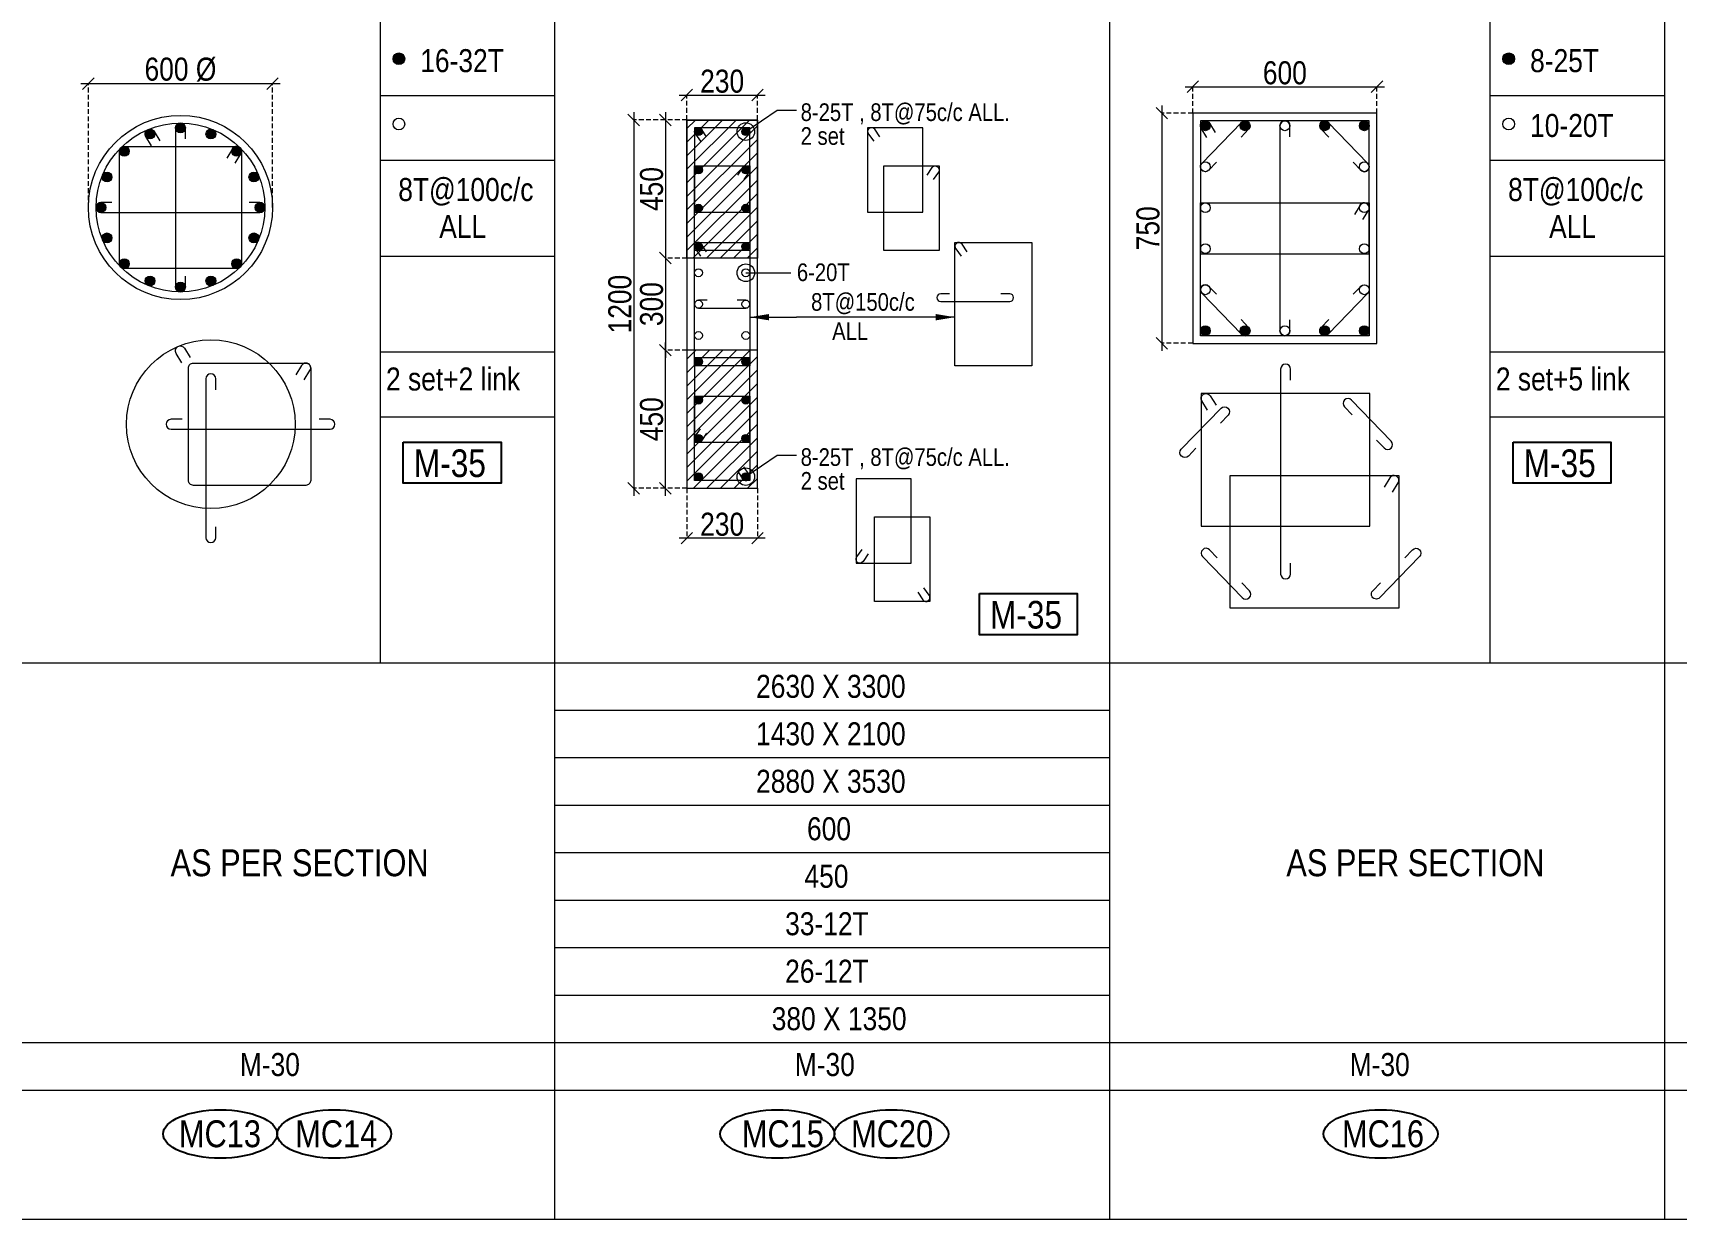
# Model space of a CAD drawing. Header units: millimetres. Extents: x 1112055 to 3390982, y -148532 to 766891.
# Drawn here: x 2165349 to 2186769, y 139386 to 154847 of the extents above; entities that cross this region are included whole.
import ezdxf
from ezdxf.enums import TextEntityAlignment as Align

# ---------------------------------------------------------------- set-up
doc = ezdxf.new("R2010")
doc.units = ezdxf.units.MM
doc.header["$PDMODE"] = 35
doc.header["$PDSIZE"] = -25
doc.linetypes.add('DASHED2', pattern=[0.375, 0.25, -0.125])
doc.linetypes.add('Hidden', pattern=[9.525, 6.35, -3.175])
for name, color, linetype, lineweight in [('B COL', 1, 'Continuous', 30), ('B COL. SIZE DIM', 220, 'Continuous', 25), ('B COLSCH', 204, 'Continuous', 20), ('B COLUMN', 1, 'Hidden', 9), ('B STEEL', 34, 'Continuous', 15), ('B TITLE BLOCK', 250, 'Continuous', 0), ('B-ST TEXT', 7, 'Continuous', 9), ('F HATCH', 251, 'Continuous', 18)]:
    doc.layers.add(name, color=color, linetype=linetype, lineweight=lineweight)
doc.layers.add('B TEXT', color=7, linetype='Continuous')
doc.styles.add('dim inside', font='romans.shx', dxfattribs={"width": 0.8, "height": 125})
doc.styles.add('SWINC', font='swissc.ttf')
doc.styles.add('TAHOMA', font='tahoma.ttf')
doc.dimstyles.new('dim inside', dxfattribs={"dimtxt": 125, "dimasz": 100, "dimexe": 0, "dimexo": 0, "dimgap": 10, "dimtad": 0, "dimdec": 0, "dimzin": 0, "dimdsep": 46, "dimtxsty": 'dim inside', "dimblk": 'SMALL', "dimcen": 0.09, "dimadec": 0, "dimazin": 0, "dimtfac": 1, "dimtdec": 0, "dimtofl": 0, "dimtmove": 0, "dimatfit": 3, "dimfxl": 1, "dimtolj": 1, "dimtzin": 0, "dimarcsym": 2})
doc.dimstyles.new('PARESH', dxfattribs={"dimscale": 0, "dimtxt": 300, "dimasz": 150, "dimexe": 150, "dimexo": 150, "dimgap": 25, "dimtad": 1, "dimdec": 0, "dimzin": 0, "dimdsep": 46, "dimtxsty": 'TAHOMA', "dimblk": 'ARCHTICK', "dimcen": 100, "dimdle": 150, "dimclrd": 251, "dimclre": 251, "dimclrt": 6, "dimadec": 0, "dimazin": 0, "dimtfac": 1, "dimtdec": 0, "dimtix": 1, "dimtofl": 0, "dimtmove": 0, "dimatfit": 2, "dimfxl": 0.18, "dimtolj": 1, "dimtzin": 0, "dimlwd": 9, "dimlwe": 9, "dimarcsym": 0})
pattern_1 = [(45, (1272961.83, 80710.2), (-88.388348, 88.388348), [])]

# ---------------------------------------------------------------- blocks, each defined once
blk = doc.blocks.new('_Oblique')
at = {"color": 0, "linetype": 'ByBlock', "lineweight": -2}
blk.add_line((-0.5, -0.5), (0.5, 0.5), dxfattribs=at)
blk = doc.blocks.new('*D166')
at = {"layer": 'B COL. SIZE DIM', "color": 250, "lineweight": 9, "ltscale": 250, "transparency": 16777216}
blk.add_line((2180369, 154146), (2182969, 154146), dxfattribs=at)
at = {"layer": 'B COL. SIZE DIM', "color": 250, "linetype": 'DASHED2', "lineweight": 9, "ltscale": 250, "transparency": 16777216}
for p, q in [((2180469, 153801), (2180469, 154146)), ((2182869, 153801), (2182869, 154146))]:
    blk.add_line(p, q, dxfattribs=at)
at = {"layer": 'Defpoints', "color": 0, "ltscale": 250, "transparency": 16777216}
for p in [(2182869, 154146), (2180469, 153801), (2182869, 153801)]:
    blk.add_point(p, dxfattribs=at)
at = {"layer": 'B COL. SIZE DIM', "color": 250, "lineweight": 9, "ltscale": 250, "transparency": 16777216, "xscale": 150, "yscale": 150, "zscale": 150, "rotation": 180}
blk.add_blockref('_Oblique', (2180469, 154146), dxfattribs=at)
at = {"layer": 'B COL. SIZE DIM', "color": 250, "lineweight": 9, "ltscale": 250, "transparency": 16777216, "xscale": 150, "yscale": 150, "zscale": 150}
blk.add_blockref('_Oblique', (2182869, 154146), dxfattribs=at)
at = {"layer": 'B COL. SIZE DIM', "color": 6, "ltscale": 250, "transparency": 16777216, "insert": (2181669, 154325), "char_height": 300, "attachment_point": 5, "style": 'SWINC'}
blk.add_mtext('\\A1;600', dxfattribs=at)
blk = doc.blocks.new('*D167')
at = {"layer": 'B COL. SIZE DIM', "color": 250, "lineweight": 9, "ltscale": 250, "transparency": 16777216}
blk.add_line((2180065, 153901), (2180065, 150701), dxfattribs=at)
at = {"layer": 'B COL. SIZE DIM', "color": 250, "linetype": 'DASHED2', "lineweight": 9, "ltscale": 250, "transparency": 16777216}
for p, q in [((2180469, 153801), (2180065, 153801)), ((2180469, 150801), (2180065, 150801))]:
    blk.add_line(p, q, dxfattribs=at)
at = {"layer": 'Defpoints', "color": 0, "ltscale": 250, "transparency": 16777216}
for p in [(2180469, 153801), (2180065, 150801), (2180469, 150801)]:
    blk.add_point(p, dxfattribs=at)
at = {"layer": 'B COL. SIZE DIM', "color": 250, "lineweight": 9, "ltscale": 250, "transparency": 16777216, "xscale": 150, "yscale": 150, "zscale": 150}
for p, rotation in [((2180065, 153801), 90), ((2180065, 150801), 270)]:
    blk.add_blockref('_Oblique', p, dxfattribs=dict(at, rotation=rotation))
at = {"layer": 'B COL. SIZE DIM', "color": 6, "ltscale": 250, "transparency": 16777216, "insert": (2179886, 152301), "char_height": 300, "attachment_point": 5, "rotation": 90, "style": 'SWINC'}
blk.add_mtext('\\A1;750', dxfattribs=at)
blk = doc.blocks.new('*D438')
at = {"layer": 'B COL. SIZE DIM', "color": 250, "lineweight": 9, "ltscale": 250, "transparency": 16777216}
blk.add_line((2165973, 154186), (2168573, 154186), dxfattribs=at)
at = {"layer": 'B COL. SIZE DIM', "color": 250, "linetype": 'DASHED2', "lineweight": 9, "ltscale": 250, "transparency": 16777216}
for p, q in [((2166073, 152572), (2166073, 154186)), ((2168473, 152572), (2168473, 154186))]:
    blk.add_line(p, q, dxfattribs=at)
at = {"layer": 'Defpoints', "color": 0, "ltscale": 250, "transparency": 16777216}
for p in [(2168473, 154186), (2166073, 152572), (2168473, 152572)]:
    blk.add_point(p, dxfattribs=at)
at = {"layer": 'B COL. SIZE DIM', "color": 250, "lineweight": 9, "ltscale": 250, "transparency": 16777216, "xscale": 150, "yscale": 150, "zscale": 150, "rotation": 180}
blk.add_blockref('_Oblique', (2166073, 154186), dxfattribs=at)
at = {"layer": 'B COL. SIZE DIM', "color": 250, "lineweight": 9, "ltscale": 250, "transparency": 16777216, "xscale": 150, "yscale": 150, "zscale": 150}
blk.add_blockref('_Oblique', (2168473, 154186), dxfattribs=at)
at = {"layer": 'B COL. SIZE DIM', "color": 6, "ltscale": 250, "transparency": 16777216, "insert": (2167273, 154369), "char_height": 300, "attachment_point": 5, "style": 'SWINC'}
blk.add_mtext('\\A1;600 %%C', dxfattribs=at)
blk = doc.blocks.new('*D377')
at = {"layer": 'B COL. SIZE DIM', "color": 250, "lineweight": 9, "ltscale": 250, "transparency": 16777216}
blk.add_line((2173774, 154037), (2174894, 154037), dxfattribs=at)
at = {"layer": 'B COL. SIZE DIM', "color": 250, "linetype": 'DASHED2', "lineweight": 9, "ltscale": 250, "transparency": 16777216}
for p, q in [((2173874, 153712), (2173874, 154037)), ((2174794, 153712), (2174794, 154037))]:
    blk.add_line(p, q, dxfattribs=at)
at = {"layer": 'Defpoints', "color": 0, "ltscale": 250, "transparency": 16777216}
for p in [(2174794, 154037), (2173874, 153712), (2174794, 153712)]:
    blk.add_point(p, dxfattribs=at)
at = {"layer": 'B COL. SIZE DIM', "color": 250, "lineweight": 9, "ltscale": 250, "transparency": 16777216, "xscale": 150, "yscale": 150, "zscale": 150, "rotation": 180}
blk.add_blockref('_Oblique', (2173874, 154037), dxfattribs=at)
at = {"layer": 'B COL. SIZE DIM', "color": 250, "lineweight": 9, "ltscale": 250, "transparency": 16777216, "xscale": 150, "yscale": 150, "zscale": 150}
blk.add_blockref('_Oblique', (2174794, 154037), dxfattribs=at)
at = {"layer": 'B COL. SIZE DIM', "color": 6, "ltscale": 250, "transparency": 16777216, "insert": (2174334, 154216), "char_height": 300, "attachment_point": 5, "style": 'SWINC'}
blk.add_mtext('\\A1;230', dxfattribs=at)
blk = doc.blocks.new('*D378')
at = {"layer": 'B COL. SIZE DIM', "color": 250, "lineweight": 9, "ltscale": 250, "transparency": 16777216}
blk.add_line((2173594, 152012), (2173594, 150612), dxfattribs=at)
at = {"layer": 'B COL. SIZE DIM', "color": 250, "linetype": 'DASHED2', "lineweight": 9, "ltscale": 250, "transparency": 16777216}
for p, q in [((2173874, 151912), (2173594, 151912)), ((2173874, 150712), (2173594, 150712))]:
    blk.add_line(p, q, dxfattribs=at)
at = {"layer": 'Defpoints', "color": 0, "ltscale": 250, "transparency": 16777216}
for p in [(2173874, 151912), (2173594, 150712), (2173874, 150712)]:
    blk.add_point(p, dxfattribs=at)
at = {"layer": 'B COL. SIZE DIM', "color": 250, "lineweight": 9, "ltscale": 250, "transparency": 16777216, "xscale": 150, "yscale": 150, "zscale": 150}
for p, rotation in [((2173594, 151912), 90), ((2173594, 150712), 270)]:
    blk.add_blockref('_Oblique', p, dxfattribs=dict(at, rotation=rotation))
at = {"layer": 'B COL. SIZE DIM', "color": 6, "ltscale": 250, "transparency": 16777216, "insert": (2173415, 151312), "char_height": 300, "attachment_point": 5, "rotation": 90, "style": 'SWINC'}
blk.add_mtext('\\A1;300', dxfattribs=at)
blk = doc.blocks.new('*D379')
at = {"layer": 'B COL. SIZE DIM', "color": 250, "lineweight": 9, "ltscale": 250, "transparency": 16777216}
blk.add_line((2173594, 153812), (2173594, 151812), dxfattribs=at)
at = {"layer": 'B COL. SIZE DIM', "color": 250, "linetype": 'DASHED2', "lineweight": 9, "ltscale": 250, "transparency": 16777216}
for p, q in [((2173874, 153712), (2173594, 153712)), ((2173874, 151912), (2173594, 151912))]:
    blk.add_line(p, q, dxfattribs=at)
at = {"layer": 'Defpoints', "color": 0, "ltscale": 250, "transparency": 16777216}
for p in [(2173874, 153712), (2173594, 151912), (2173874, 151912)]:
    blk.add_point(p, dxfattribs=at)
at = {"layer": 'B COL. SIZE DIM', "color": 250, "lineweight": 9, "ltscale": 250, "transparency": 16777216, "xscale": 150, "yscale": 150, "zscale": 150}
for p, rotation in [((2173594, 153712), 90), ((2173594, 151912), 270)]:
    blk.add_blockref('_Oblique', p, dxfattribs=dict(at, rotation=rotation))
at = {"layer": 'B COL. SIZE DIM', "color": 6, "ltscale": 250, "transparency": 16777216, "insert": (2173415, 152812), "char_height": 300, "attachment_point": 5, "rotation": 90, "style": 'SWINC'}
blk.add_mtext('\\A1;450', dxfattribs=at)
blk = doc.blocks.new('*D380')
at = {"layer": 'B COL. SIZE DIM', "color": 250, "lineweight": 9, "ltscale": 250, "transparency": 16777216}
blk.add_line((2173594, 148812), (2173594, 150812), dxfattribs=at)
at = {"layer": 'B COL. SIZE DIM', "color": 250, "linetype": 'DASHED2', "lineweight": 9, "ltscale": 250, "transparency": 16777216}
for p, q in [((2173874, 150712), (2173594, 150712)), ((2173874, 148912), (2173594, 148912))]:
    blk.add_line(p, q, dxfattribs=at)
at = {"layer": 'Defpoints', "color": 0, "ltscale": 250, "transparency": 16777216}
for p in [(2173594, 150712), (2173874, 150712), (2173874, 148912)]:
    blk.add_point(p, dxfattribs=at)
at = {"layer": 'B COL. SIZE DIM', "color": 250, "lineweight": 9, "ltscale": 250, "transparency": 16777216, "xscale": 150, "yscale": 150, "zscale": 150}
for p, rotation in [((2173594, 150712), 90), ((2173594, 148912), 270)]:
    blk.add_blockref('_Oblique', p, dxfattribs=dict(at, rotation=rotation))
at = {"layer": 'B COL. SIZE DIM', "color": 6, "ltscale": 250, "transparency": 16777216, "insert": (2173415, 149812), "char_height": 300, "attachment_point": 5, "rotation": 90, "style": 'SWINC'}
blk.add_mtext('\\A1;450', dxfattribs=at)
blk = doc.blocks.new('*D381')
at = {"layer": 'B COL. SIZE DIM', "color": 250, "lineweight": 9, "ltscale": 250, "transparency": 16777216}
blk.add_line((2173181, 153812), (2173181, 148812), dxfattribs=at)
at = {"layer": 'B COL. SIZE DIM', "color": 250, "linetype": 'DASHED2', "lineweight": 9, "ltscale": 250, "transparency": 16777216}
for p, q in [((2173874, 153712), (2173181, 153712)), ((2173874, 148912), (2173181, 148912))]:
    blk.add_line(p, q, dxfattribs=at)
at = {"layer": 'Defpoints', "color": 0, "ltscale": 250, "transparency": 16777216}
for p in [(2173874, 153712), (2173181, 148912), (2173874, 148912)]:
    blk.add_point(p, dxfattribs=at)
at = {"layer": 'B COL. SIZE DIM', "color": 250, "lineweight": 9, "ltscale": 250, "transparency": 16777216, "xscale": 150, "yscale": 150, "zscale": 150}
for p, rotation in [((2173181, 153712), 90), ((2173181, 148912), 270)]:
    blk.add_blockref('_Oblique', p, dxfattribs=dict(at, rotation=rotation))
at = {"layer": 'B COL. SIZE DIM', "color": 6, "ltscale": 250, "transparency": 16777216, "insert": (2173002, 151312), "char_height": 300, "attachment_point": 5, "rotation": 90, "style": 'SWINC'}
blk.add_mtext('\\A1;1200', dxfattribs=at)
blk = doc.blocks.new('*D455')
at = {"layer": 'B COL. SIZE DIM', "color": 250, "linetype": 'DASHED2', "lineweight": 9, "ltscale": 250, "transparency": 16777216}
for p, q in [((2173874, 148912), (2173874, 148262)), ((2174794, 148912), (2174794, 148262))]:
    blk.add_line(p, q, dxfattribs=at)
at = {"layer": 'B COL. SIZE DIM', "color": 250, "lineweight": 9, "ltscale": 250, "transparency": 16777216}
blk.add_line((2174894, 148262), (2173774, 148262), dxfattribs=at)
at = {"layer": 'Defpoints', "color": 0, "ltscale": 250, "transparency": 16777216}
for p in [(2173874, 148912), (2174794, 148912), (2173874, 148262)]:
    blk.add_point(p, dxfattribs=at)
at = {"layer": 'B COL. SIZE DIM', "color": 250, "lineweight": 9, "ltscale": 250, "transparency": 16777216, "xscale": 150, "yscale": 150, "zscale": 150, "rotation": 180}
blk.add_blockref('_Oblique', (2173874, 148262), dxfattribs=at)
at = {"layer": 'B COL. SIZE DIM', "color": 250, "lineweight": 9, "ltscale": 250, "transparency": 16777216, "xscale": 150, "yscale": 150, "zscale": 150}
blk.add_blockref('_Oblique', (2174794, 148262), dxfattribs=at)
at = {"layer": 'B COL. SIZE DIM', "color": 6, "ltscale": 250, "transparency": 16777216, "insert": (2174334, 148441), "char_height": 300, "attachment_point": 5, "style": 'SWINC'}
blk.add_mtext('\\A1;230', dxfattribs=at)
blk = doc.blocks.new('_ArchTick')
at = {"color": 0, "linetype": 'ByBlock', "const_width": 0.15}
blk.add_lwpolyline([(-0.5, -0.5), (0.5, 0.5)], dxfattribs=at)

msp = doc.modelspace()

# ---------------------------------------------------------------- hatches: boundary and pattern name
at = {"layer": 'B STEEL', "lineweight": 9, "ltscale": 0.5}
h = msp.add_hatch(color=34, dxfattribs=at)
edge = h.paths.add_edge_path()
edge.add_arc((2170120.4, 154509.9), 76.8, 0, 360)
h = msp.add_hatch(color=34, dxfattribs=at)
edge = h.paths.add_edge_path()
edge.add_arc((2184587.5, 154509.9), 76.8, 0, 360)
at = {"layer": 'B STEEL', "lineweight": 30}
h = msp.add_hatch(color=34, dxfattribs=at)
edge = h.paths.add_edge_path()
edge.add_arc((2166876.7, 153528.7), 64, -180, 180, ccw=False)
h = msp.add_hatch(color=34, dxfattribs=at)
edge = h.paths.add_edge_path()
edge.add_arc((2167273.1, 153607.6), 64, 0, 360)
h = msp.add_hatch(color=34, dxfattribs=at)
edge = h.paths.add_edge_path()
edge.add_arc((2167669.6, 153528.7), 64, 0, 360)
at = {"layer": 'B STEEL', "lineweight": 13}
h = msp.add_hatch(color=256, dxfattribs=at)
h.dxf.hatch_style = 1
edge = h.paths.add_edge_path()
edge.add_arc((2174025.5, 153560.4), 51.4, 0, 360)
h = msp.add_hatch(color=256, dxfattribs=at)
h.dxf.hatch_style = 1
edge = h.paths.add_edge_path()
edge.add_arc((2174642.6, 153560.4), 51.4, 0, 360)
at = {"layer": 'B STEEL', "lineweight": 9, "ltscale": 0.5}
h = msp.add_hatch(color=34, dxfattribs=at)
edge = h.paths.add_edge_path()
edge.add_arc((2180633.2, 153636.7), 64, 0, 360)
at = {"layer": 'B STEEL', "lineweight": 30}
h = msp.add_hatch(color=34, dxfattribs=at)
edge = h.paths.add_edge_path()
edge.add_arc((2181151.2, 153636.7), 64, 0, 360)
h = msp.add_hatch(color=34, dxfattribs=at)
edge = h.paths.add_edge_path()
edge.add_arc((2182187.2, 153636.7), 64, 0, 360)
at = {"layer": 'B STEEL', "lineweight": 9, "ltscale": 0.5}
h = msp.add_hatch(color=34, dxfattribs=at)
edge = h.paths.add_edge_path()
edge.add_arc((2182705.1, 153636.7), 64, 180, 540, ccw=False)
at = {"layer": 'B STEEL', "lineweight": 30}
h = msp.add_hatch(color=34, dxfattribs=at)
edge = h.paths.add_edge_path()
edge.add_arc((2166540.6, 153304.2), 64, -180, 180, ccw=False)
h = msp.add_hatch(color=34, dxfattribs=at)
edge = h.paths.add_edge_path()
edge.add_arc((2168005.7, 153304.2), 64, 0, 360)
h = msp.add_hatch(color=34, dxfattribs=at)
edge = h.paths.add_edge_path()
edge.add_arc((2166316, 152968.1), 64, -180, 180, ccw=False)
h = msp.add_hatch(color=34, dxfattribs=at)
edge = h.paths.add_edge_path()
edge.add_arc((2168230.2, 152968.1), 64, 0, 360)
h = msp.add_hatch(color=256, dxfattribs=at)
h.dxf.hatch_style = 1
edge = h.paths.add_edge_path()
edge.add_arc((2174025.5, 153061.3), 51.4, 0, 360)
h = msp.add_hatch(color=256, dxfattribs=at)
h.dxf.hatch_style = 1
edge = h.paths.add_edge_path()
edge.add_arc((2174642.6, 153061.3), 51.4, 0, 360)
h = msp.add_hatch(color=34, dxfattribs=at)
edge = h.paths.add_edge_path()
edge.add_arc((2166237.1, 152571.6), 64, 0, 360, ccw=False)
h = msp.add_hatch(color=34, dxfattribs=at)
edge = h.paths.add_edge_path()
edge.add_arc((2168309.1, 152571.6), 64, 0, 360, ccw=False)
h = msp.add_hatch(color=256, dxfattribs=at)
h.dxf.hatch_style = 1
edge = h.paths.add_edge_path()
edge.add_arc((2174025.5, 152562.3), 51.4, 0, 360)
h = msp.add_hatch(color=256, dxfattribs=at)
h.dxf.hatch_style = 1
edge = h.paths.add_edge_path()
edge.add_arc((2174642.6, 152562.3), 51.4, 0, 360)
h = msp.add_hatch(color=34, dxfattribs=at)
edge = h.paths.add_edge_path()
edge.add_arc((2166316, 152175.2), 64, 180, 540)
h = msp.add_hatch(color=34, dxfattribs=at)
edge = h.paths.add_edge_path()
edge.add_arc((2168230.2, 152175.2), 64, 0, 360, ccw=False)
at = {"layer": 'B STEEL', "lineweight": 13}
h = msp.add_hatch(color=256, dxfattribs=at)
h.dxf.hatch_style = 1
edge = h.paths.add_edge_path()
edge.add_arc((2174025.5, 152063.2), 51.4, 0, 360)
h = msp.add_hatch(color=256, dxfattribs=at)
h.dxf.hatch_style = 1
edge = h.paths.add_edge_path()
edge.add_arc((2174642.6, 152063.2), 51.4, 0, 360)
at = {"layer": 'B STEEL', "lineweight": 30}
h = msp.add_hatch(color=34, dxfattribs=at)
edge = h.paths.add_edge_path()
edge.add_arc((2166540.6, 151839.1), 64, 180, 540)
h = msp.add_hatch(color=34, dxfattribs=at)
edge = h.paths.add_edge_path()
edge.add_arc((2168005.7, 151839.1), 64, 0, 360, ccw=False)
h = msp.add_hatch(color=34, dxfattribs=at)
edge = h.paths.add_edge_path()
edge.add_arc((2166876.7, 151614.5), 64, 180, 540)
h = msp.add_hatch(color=34, dxfattribs=at)
edge = h.paths.add_edge_path()
edge.add_arc((2167669.6, 151614.5), 64, 0, 360, ccw=False)
h = msp.add_hatch(color=34, dxfattribs=at)
edge = h.paths.add_edge_path()
edge.add_arc((2167273.1, 151535.6), 64, 0, 360, ccw=False)
at = {"layer": 'B STEEL', "lineweight": 9, "ltscale": 0.5}
h = msp.add_hatch(color=34, dxfattribs=at)
edge = h.paths.add_edge_path()
edge.add_arc((2180633.2, 150964.8), 64, 0, 360, ccw=False)
at = {"layer": 'B STEEL', "lineweight": 30}
h = msp.add_hatch(color=34, dxfattribs=at)
edge = h.paths.add_edge_path()
edge.add_arc((2181151.2, 150964.8), 64, 0, 360)
h = msp.add_hatch(color=34, dxfattribs=at)
edge = h.paths.add_edge_path()
edge.add_arc((2182187.2, 150964.8), 64, 0, 360)
at = {"layer": 'B STEEL', "lineweight": 9, "ltscale": 0.5}
h = msp.add_hatch(color=34, dxfattribs=at)
edge = h.paths.add_edge_path()
edge.add_arc((2182705.1, 150964.8), 64, -180, 180)
at = {"layer": 'B STEEL', "lineweight": 13}
h = msp.add_hatch(color=256, dxfattribs=at)
h.dxf.hatch_style = 1
edge = h.paths.add_edge_path()
edge.add_arc((2174025.5, 150560.4), 51.4, 0, 360)
h = msp.add_hatch(color=256, dxfattribs=at)
h.dxf.hatch_style = 1
edge = h.paths.add_edge_path()
edge.add_arc((2174642.6, 150560.4), 51.4, 0, 360)
at = {"layer": 'B STEEL', "lineweight": 30}
h = msp.add_hatch(color=256, dxfattribs=at)
h.dxf.hatch_style = 1
edge = h.paths.add_edge_path()
edge.add_arc((2174025.5, 150061.3), 51.4, 0, 360)
h = msp.add_hatch(color=256, dxfattribs=at)
h.dxf.hatch_style = 1
edge = h.paths.add_edge_path()
edge.add_arc((2174642.6, 150061.3), 51.4, 0, 360)
h = msp.add_hatch(color=256, dxfattribs=at)
h.dxf.hatch_style = 1
edge = h.paths.add_edge_path()
edge.add_arc((2174025.5, 149562.3), 51.4, 0, 360)
h = msp.add_hatch(color=256, dxfattribs=at)
h.dxf.hatch_style = 1
edge = h.paths.add_edge_path()
edge.add_arc((2174642.6, 149562.3), 51.4, 0, 360)
at = {"layer": 'B STEEL', "lineweight": 13}
h = msp.add_hatch(color=256, dxfattribs=at)
h.dxf.hatch_style = 1
edge = h.paths.add_edge_path()
edge.add_arc((2174025.5, 149063.2), 51.4, 0, 360)
h = msp.add_hatch(color=256, dxfattribs=at)
h.dxf.hatch_style = 1
edge = h.paths.add_edge_path()
edge.add_arc((2174642.6, 149063.2), 51.4, 0, 360)
at = {"layer": 'F HATCH', "lineweight": 0}
h = msp.add_hatch(dxfattribs=at)
h.set_pattern_fill('ANSI31', color=250, scale=1000)
h.set_pattern_definition(pattern_1)
h.paths.add_polyline_path([(2173874, 153711.8), (2174794, 153711.8), (2174794, 151911.8), (2173874, 151911.8)])
h = msp.add_hatch(dxfattribs=at)
h.set_pattern_fill('ANSI31', color=250, scale=1000)
h.set_pattern_definition(pattern_1)
h.paths.add_polyline_path([(2173874, 148911.8), (2174794, 148911.8), (2174794, 150711.8), (2173874, 150711.8)])

# ---------------------------------------------------------------- linework, layer by layer
at = {"layer": 'B COL', "lineweight": 13}
for points in [[(2173874, 148911.8), (2174794, 148911.8), (2174794, 153711.8), (2173874, 153711.8)], [(2173874, 153711.8), (2174794, 153711.8), (2174794, 151911.8), (2173874, 151911.8)], [(2173874, 148911.8), (2174794, 148911.8), (2174794, 150711.8), (2173874, 150711.8)]]:
    msp.add_lwpolyline(points, close=True, dxfattribs=at)
at = {"layer": 'B COLSCH', "color": 250, "lineweight": 0}
for p, q in [((2169874.2, 196077.4), (2169874.2, 146638.4)), ((2172148.5, 196077.4), (2172148.5, 139385.8)), ((2179382.1, 196077.4), (2179382.1, 139385.8)), ((2184341.2, 196077.4), (2184341.2, 146638.4)), ((2186615.6, 196077.4), (2186615.6, 139385.8)), ((2169874.2, 154033.2), (2172148.5, 154033.2)), ((2184341.2, 154033.2), (2186615.6, 154033.2)), ((2169874.2, 153188.2), (2172148.5, 153188.2)), ((2184341.2, 153188.2), (2186615.6, 153188.2)), ((2169874.2, 151938.5), (2172148.5, 151938.5)), ((2184341.2, 151938.5), (2186615.6, 151938.5)), ((2169874.2, 150688.7), (2172148.5, 150688.7)), ((2184341.2, 150688.7), (2186615.6, 150688.7)), ((2169874.2, 149843.7), (2172148.5, 149843.7)), ((2184341.2, 149843.7), (2186615.6, 149843.7)), ((2087919, 146638.4), (2215549.8, 146638.4)), ((2172148.5, 146019.5), (2179382.1, 146019.5)), ((2172148.5, 145400.7), (2179382.1, 145400.7)), ((2172148.5, 144781.8), (2179382.1, 144781.8)), ((2172148.5, 144162.9), (2179382.1, 144162.9)), ((2172148.5, 143544.1), (2179382.1, 143544.1)), ((2172148.5, 142925.2), (2179382.1, 142925.2)), ((2172148.5, 142306.3), (2179382.1, 142306.3)), ((2087919, 141687.5), (2215549.8, 141687.5)), ((2087919, 141068.6), (2215549.8, 141068.6)), ((2087919, 139385.8), (2215549.8, 139385.8))]:
    msp.add_line(p, q, dxfattribs=at)
at = {"layer": 'B COLUMN', "color": 1, "linetype": 'ByBlock', "lineweight": 20}
msp.add_lwpolyline([(2180469.2, 150800.8), (2182869.2, 150800.8), (2182869.2, 153800.8), (2180469.2, 153800.8)], close=True, dxfattribs=at)
msp.add_circle((2167273.1, 152571.6), 1200, dxfattribs=at)
at = {"layer": 'B STEEL', "color": 34, "lineweight": 9, "ltscale": 0.5}
for points in [[(2166896.9, 153373.7), (2166822.1, 153495.2, -1), (2166931.2, 153562.3), (2167005.9, 153440.8)], [(2167337.1, 153464.9), (2167337.1, 153607.6, 1), (2167209.1, 153607.6), (2167209.1, 151535.6, 1), (2167337.1, 151535.6), (2167337.1, 151678.3)], [(2180653.4, 153481.7), (2180578.7, 153603.2, -1), (2180687.7, 153670.3), (2180762.5, 153548.8)], [(2180778.4, 153160.2), (2180679.1, 153057.8, -1), (2180587.2, 153146.9), (2181105.2, 153681.3, -1), (2181197.1, 153592.2), (2181097.9, 153489.8)], [(2181733.2, 153494.1), (2181733.2, 153636.7, 1), (2181605.1, 153636.7), (2181605.1, 150964.8, 1), (2181733.2, 150964.8), (2181733.2, 151107.4)], [(2182559.9, 153160.2), (2182659.2, 153057.8, 1), (2182751.1, 153146.9), (2182233.1, 153681.3, 1), (2182141.2, 153592.2), (2182240.5, 153489.8)], [(2167985.4, 153149.1), (2168060.2, 153270.6, 1), (2167951.1, 153337.7), (2167876.4, 153216.2)], [(2166379.8, 152635.6), (2166237.1, 152635.6, 1), (2166237.1, 152507.6), (2168309.1, 152507.6, 1), (2168309.1, 152635.6), (2168166.4, 152635.6)], [(2182684.9, 152412.9), (2182759.7, 152534.4, 1), (2182650.6, 152601.5), (2182575.9, 152480)], [(2180778.4, 151441.3), (2180679.1, 151543.7, 1), (2180587.2, 151454.6), (2181105.2, 150920.2, 1), (2181197.1, 151009.3), (2181097.9, 151111.8)], [(2182559.9, 151441.3), (2182659.2, 151543.7, -1), (2182751.1, 151454.6), (2182233.1, 150920.2, -1), (2182141.2, 151009.3), (2182240.5, 151111.8)], [(2167292.5, 150548.5), (2167217.7, 150670, -1), (2167326.7, 150737.1), (2167401.5, 150615.6)], [(2167732.7, 150196.2), (2167732.7, 150338.9, 1), (2167604.6, 150338.9), (2167604.6, 148266.9, 1), (2167732.7, 148266.9), (2167732.7, 148409.6)], [(2168886.3, 150323.9), (2168961, 150445.4, 1), (2168852, 150512.5), (2168777.2, 150391)], [(2181742.3, 150322.6), (2181742.3, 150465.2, 1), (2181614.3, 150465.2), (2181614.3, 147793.3, 1), (2181742.3, 147793.3), (2181742.3, 147935.9)], [(2180510.5, 149432.7), (2180411.2, 149330.3, -1), (2180319.3, 149419.4), (2180837.3, 149953.8, -1), (2180929.2, 149864.7), (2180829.9, 149762.2)], [(2180662.5, 149928.1), (2180587.8, 150049.6, -1), (2180696.8, 150116.7), (2180771.6, 149995.3)], [(2182864.1, 149540.2), (2182963.4, 149437.8, 1), (2183055.3, 149526.9), (2182537.4, 150061.3, 1), (2182445.4, 149972.2), (2182544.7, 149869.8)], [(2167293.6, 149810.4), (2167151, 149810.4, 1), (2167151, 149682.4), (2169222.9, 149682.4, 1), (2169222.9, 149810.4), (2169080.3, 149810.4)], [(2183071.7, 148859.4), (2183146.5, 148980.8, 1), (2183037.5, 149048), (2182962.7, 148926.5)], [(2180787.5, 148007.1), (2180688.3, 148109.6, 1), (2180596.3, 148020.5), (2181114.3, 147486.1, 1), (2181206.3, 147575.2), (2181107, 147677.6)], [(2183233.1, 148007.1), (2183332.4, 148109.6, -1), (2183424.3, 148020.5), (2182906.3, 147486.1, -1), (2182814.4, 147575.2), (2182913.7, 147677.6)]]:
    msp.add_lwpolyline(points, format="xyb", dxfattribs=at)
at = {"layer": 'B STEEL', "lineweight": 13}
for points in [[(2173974, 152510.8), (2174694, 152510.8), (2174694, 153611.8), (2173974, 153611.8)], [(2176230.3, 152510.8), (2176950.3, 152510.8), (2176950.3, 153611.8), (2176230.3, 153611.8)], [(2173974, 153112.7), (2174694, 153112.7), (2174694, 152011.8), (2173974, 152011.8)], [(2176442.6, 153112.7), (2177162.6, 153112.7), (2177162.6, 152011.8), (2176442.6, 152011.8)], [(2173974, 149510.8), (2174694, 149510.8), (2174694, 150611.8), (2173974, 150611.8)], [(2173974, 150112.7), (2174694, 150112.7), (2174694, 149011.8), (2173974, 149011.8)], [(2176079.6, 147935.5), (2176799.6, 147935.5), (2176799.6, 149036.4), (2176079.6, 149036.4)], [(2176321.7, 148537.4), (2177041.7, 148537.4), (2177041.7, 147436.4), (2176321.7, 147436.4)]]:
    msp.add_lwpolyline(points, close=True, dxfattribs=at)
for points in [[(2174131.1, 153491.6), (2174066.3, 153591.6, 1), (2173984.6, 153529.2), (2174053.6, 153434.3)], [(2176387.4, 153491.6), (2176322.6, 153591.6, 1), (2176240.9, 153529.2), (2176309.9, 153434.3)], [(2174537, 152992.5), (2174601.8, 153092.5, -1), (2174683.5, 153030.1), (2174614.5, 152935.2)], [(2177005.6, 152992.5), (2177070.4, 153092.5, -1), (2177152.1, 153030.1), (2177083.1, 152935.2)], [(2174131.1, 149631), (2174066.3, 149531, -1), (2173984.6, 149593.5), (2174053.6, 149688.4)], [(2174537, 149132), (2174601.8, 149032, 1), (2174683.5, 149094.4), (2174614.5, 149189.3)], [(2176236.6, 148055.7), (2176171.8, 147955.7, -1), (2176090.1, 148018.1), (2176159.1, 148113)], [(2176884.6, 147556.6), (2176949.4, 147456.6, 1), (2177031.1, 147519), (2176962.1, 147613.9)]]:
    msp.add_lwpolyline(points, format="xyb", dxfattribs=at)
at = {"layer": 'B STEEL', "color": 34, "lineweight": 9, "ltscale": 0.5}
for points in [[(2180569.2, 151969.5), (2182769.2, 151969.5), (2182769.2, 153700.8), (2180569.2, 153700.8)], [(2180569.2, 152632), (2182769.2, 152632), (2182769.2, 150900.8), (2180569.2, 150900.8)], [(2180578.3, 148416), (2182778.3, 148416), (2182778.3, 150147.2), (2180578.3, 150147.2)], [(2180956, 149078.4), (2183156, 149078.4), (2183156, 147347.2), (2180956, 147347.2)]]:
    msp.add_lwpolyline(points, close=True, dxfattribs=at)
for points in [[(2166540.6, 153368.2), (2168005.7, 153368.2, -0.4142136), (2168069.7, 153304.2), (2168069.7, 151839.1, -0.4142136), (2168005.7, 151775), (2166540.6, 151775, -0.4142136), (2166476.5, 151839.1), (2166476.5, 153304.2, -0.4142136)], [(2167441.4, 150543), (2168906.5, 150543, -0.4142136), (2168970.5, 150479), (2168970.5, 149013.9, -0.4142136), (2168906.5, 148949.9), (2167441.4, 148949.9, -0.4142136), (2167377.4, 149013.9), (2167377.4, 150479, -0.4142136)]]:
    msp.add_lwpolyline(points, format="xyb", close=True, dxfattribs=at)
at = {"layer": 'B STEEL', "color": 3, "lineweight": 13}
for points in [[(2174694, 150509), (2173974, 150509), (2173974, 152114.6), (2174694, 152114.6)], [(2178368.8, 150509), (2177368.8, 150509), (2177368.8, 152114.6), (2178368.8, 152114.6)]]:
    msp.add_lwpolyline(points, close=True, dxfattribs=at)
for points in [[(2174131.1, 151994.4), (2174066.3, 152094.4, 1), (2173984.6, 152032), (2174053.6, 151937.1)], [(2177525.8, 151994.4), (2177461, 152094.4, 1), (2177379.3, 152032), (2177448.4, 151937.1)], [(2177299.4, 151447.6), (2177184.9, 151447.6, 1), (2177184.9, 151344.7), (2178082.1, 151344.7, 1), (2178082.1, 151447.6), (2177967.5, 151447.6)], [(2174140, 151362.6), (2174025.5, 151362.6, 1), (2174025.5, 151259.7), (2174642.6, 151259.7, 1), (2174642.6, 151362.6), (2174528.1, 151362.6)]]:
    msp.add_lwpolyline(points, format="xyb", dxfattribs=at)
at = {"layer": 'B STEEL', "color": 34, "lineweight": 9, "ltscale": 0.5}
for centre, radius in [((2170120.4, 154509.9), 76.8), ((2184587.5, 154509.9), 76.8), ((2167273.1, 152571.6), 1100), ((2166876.7, 153528.7), 64), ((2167273.1, 153607.6), 64), ((2167669.6, 153528.7), 64), ((2170120.4, 153659.6), 76.8), ((2180633.2, 153636.7), 64), ((2181151.2, 153636.7), 64), ((2181669.2, 153636.7), 64), ((2182187.2, 153636.7), 64), ((2182705.1, 153636.7), 64), ((2184587.5, 153659.6), 76.8), ((2166540.6, 153304.2), 64), ((2168005.7, 153304.2), 64), ((2180633.2, 153102.3), 64), ((2182705.1, 153102.3), 64), ((2166316, 152968.1), 64), ((2168230.2, 152968.1), 64), ((2166237.1, 152571.6), 64), ((2168309.1, 152571.6), 64), ((2180633.2, 152568), 64), ((2182705.1, 152568), 64), ((2166316, 152175.2), 64), ((2168230.2, 152175.2), 64), ((2180633.2, 152033.6), 64), ((2182705.1, 152033.6), 64), ((2166540.6, 151839.1), 64), ((2168005.7, 151839.1), 64), ((2166876.7, 151614.5), 64), ((2167669.6, 151614.5), 64), ((2167273.1, 151535.6), 64), ((2180633.2, 151499.2), 64), ((2182705.1, 151499.2), 64), ((2180633.2, 150964.8), 64), ((2181151.2, 150964.8), 64), ((2181669.2, 150964.8), 64), ((2182187.2, 150964.8), 64), ((2182705.1, 150964.8), 64), ((2167668.7, 149746.4), 1100)]:
    msp.add_circle(centre, radius, dxfattribs=at)
at = {"layer": 'B STEEL', "lineweight": 13}
for centre in [(2174025.5, 153560.4), (2174642.6, 153560.4), (2174025.5, 153061.3), (2174642.6, 153061.3), (2174025.5, 152562.3), (2174642.6, 152562.3), (2174025.5, 152063.2), (2174642.6, 152063.2), (2174025.5, 151720.4), (2174642.6, 151720.4), (2174025.5, 151311.2), (2174642.6, 151311.2), (2174025.5, 150903.2), (2174642.6, 150903.2), (2174025.5, 150560.4), (2174642.6, 150560.4), (2174025.5, 150061.3), (2174642.6, 150061.3), (2174025.5, 149562.3), (2174642.6, 149562.3), (2174025.5, 149063.2), (2174642.6, 149063.2)]:
    msp.add_circle(centre, 51.4, dxfattribs=at)
at = {"layer": 'B TEXT', "color": 1}
for points in [[(2170177.8, 149514.7), (2171452.4, 149514.7), (2171452.4, 148976.7), (2170177.8, 148976.7)], [(2184644.9, 149514.7), (2185919.5, 149514.7), (2185919.5, 148976.7), (2184644.9, 148976.7)], [(2177688, 147540), (2178962.6, 147540), (2178962.6, 147002), (2177688, 147002)]]:
    msp.add_lwpolyline(points, close=True, dxfattribs=at)
at = {"layer": 'B TEXT', "color": 250}
for centre in [(2167790.9, 140495.5), (2169277.7, 140495.5), (2175053.1, 140495.5), (2176539.9, 140495.5), (2182917.9, 140495.5)]:
    msp.add_ellipse(centre, major_axis=(743.4, 0), ratio=0.4237999, dxfattribs=at)

# ---------------------------------------------------------------- texts
at = {"layer": 'B TEXT', "style": 'SWINC'}
for s, p in [('16-32T', (2170399, 154335.4)), ('8-25T', (2184866, 154335.4)), ('10-20T', (2184866, 153490.4)), ('8T@100c/c', (2170112, 152655.5)), ('8T@100c/c', (2184579.1, 152655.5)), ('ALL', (2170646.8, 152173.7)), ('ALL', (2185113.8, 152173.7)), ('2 set+2 link', (2169952.4, 150186.2)), ('2 set+5 link', (2184419.5, 150186.2))]:
    msp.add_text(s, height=300, dxfattribs=at).set_placement(p)
at = {"layer": 'B TEXT', "lineweight": 15, "style": 'SWINC'}
for s, p in [('8-25T , 8T@75c/c ALL.', (2175357.6, 153629.7)), ('2 set', (2175357.6, 153319.5)), ('6-20T', (2175308.1, 151543.1)), ('8T@150c/c', (2175493.5, 151156.6)), ('ALL', (2175768.1, 150775.8)), ('8-25T , 8T@75c/c ALL.', (2175357.6, 149134.5)), ('2 set', (2175357.6, 148824.3))]:
    msp.add_text(s, height=230, dxfattribs=at).set_placement(p, align=Align.BOTTOM_LEFT)
at = {"layer": 'B TEXT', "color": 1, "style": 'SWINC'}
for p in [(2170315.2, 148950.1), (2184782.3, 148950.1), (2177825.4, 146975.5)]:
    msp.add_text('M-35', height=360, dxfattribs=at).set_placement(p, align=Align.BOTTOM_LEFT)
at = {"layer": 'B TEXT', "style": 'SWINC'}
for s, p in [('2630 X 3300', (2174776.5, 146090.3)), ('1430 X 2100', (2174776.5, 145471.4)), ('2880 X 3530', (2174776.5, 144852.6)), ('600', (2175440.4, 144233.7)), ('450', (2175407.3, 143614.8)), ('33-12T', (2175155.2, 142996)), ('26-12T', (2175155.2, 142377.1)), ('380 X 1350', (2174980.1, 141758.2)), ('M-30', (2168047, 141160.9)), ('M-30', (2175280.6, 141160.9)), ('M-30', (2182514.1, 141160.9))]:
    msp.add_text(s, height=300, dxfattribs=at).set_placement(p, align=Align.BOTTOM_LEFT)
at = {"layer": 'B TEXT', "color": 6, "style": 'SWINC'}
for s, p in [('AS PER SECTION', (2167144.4, 143855.3)), ('AS PER SECTION', (2181688.5, 143855.3)), ('MC13', (2167253.1, 140323.4)), ('MC14', (2168769.5, 140323.4)), ('MC15', (2174591, 140323.4)), ('MC20', (2176014.8, 140323.4)), ('MC16', (2182413.6, 140323.4))]:
    msp.add_text(s, height=350, dxfattribs=at).set_placement(p)
at = {"layer": 'B TITLE BLOCK', "color": 251, "insert": (2454574, 147468), "char_height": 289.947, "attachment_point": 2, "style": 'SWINC'}
msp.add_mtext_dynamic_manual_height_columns('\\pxsm1,qj;{\\fBankGothic Lt BT|b0|i0|c0|p34;BHOOMI\\P\\ps*,q*;\\fGost|b0|i0|c0|p2;\\H0.8x;- CONSULTANTS -\\C1; }', width=758153.186, gutter_width=0, heights=[106642.9], dxfattribs=at)

# ---------------------------------------------------------------- dimensions: what is measured, and where the dimension line sits
at = {"layer": 'B COL. SIZE DIM', "color": 250, "ltscale": 250}
dim = msp.add_linear_dim(base=(2168473.1, 154186), p1=(2166073.1, 152571.6), p2=(2168473.1, 152571.6), text='<> %%C', dimstyle='dim inside', override={"dimtxt": 300, "dimasz": 150, "dimgap": 25, "dimtad": 3, "dimlfac": 0.25, "dimtxsty": 'SWINC', "dimblk1": 'Oblique', "dimblk2": 'Oblique', "dimsah": 1, "dimdle": 100, "dimclrd": 250, "dimclre": 250, "dimclrt": 6, "dimfxl": 1000, "dimlwd": 9, "dimlwe": 9}, dxfattribs=at)
dim.commit()
dim.dimension.update_dxf_attribs({"geometry": '*D438', "text_midpoint": (2167273.1, 154369.4)})
for base, p1, p2, picture, middle in [((2182869.2, 154145.7), (2180469.2, 153800.8), (2182869.2, 153800.8), '*D166', (2181669.2, 154324.7)), ((2174794, 154036.6), (2173874, 153711.8), (2174794, 153711.8), '*D377', (2174334, 154215.8)), ((2173874, 148262.2), (2174794, 148911.8), (2173874, 148911.8), '*D455', (2174334, 148441.4))]:
    dim = msp.add_linear_dim(base=base, p1=p1, p2=p2, dimstyle='dim inside', override={"dimtxt": 300, "dimasz": 150, "dimgap": 25, "dimtad": 3, "dimlfac": 0.25, "dimtxsty": 'SWINC', "dimblk1": 'Oblique', "dimblk2": 'Oblique', "dimsah": 1, "dimdle": 100, "dimclrd": 250, "dimclre": 250, "dimclrt": 6, "dimfxl": 1000, "dimlwd": 9, "dimlwe": 9}, dxfattribs=at)
    dim.commit()
    dim.dimension.update_dxf_attribs({"geometry": picture, "text_midpoint": middle})
for base, p1, p2, angle, picture, middle in [((2173181.3, 148911.8), (2173874, 153711.8), (2173874, 148911.8), 90, '*D381', (2173002.2, 151311.8)), ((2173593.5, 151911.8), (2173874, 153711.8), (2173874, 151911.8), 90, '*D379', (2173414.7, 152811.8)), ((2180065.3, 150800.8), (2180469.2, 153800.8), (2180469.2, 150800.8), 90, '*D167', (2179886.5, 152300.8)), ((2173593.5, 150711.8), (2173874, 151911.8), (2173874, 150711.8), 90, '*D378', (2173414.7, 151311.8)), ((2173593.5, 150711.8), (2173874, 148911.8), (2173874, 150711.8), 270, '*D380', (2173414.7, 149811.8))]:
    dim = msp.add_linear_dim(base=base, p1=p1, p2=p2, angle=angle, dimstyle='dim inside', override={"dimtxt": 300, "dimasz": 150, "dimgap": 25, "dimtad": 3, "dimlfac": 0.25, "dimtxsty": 'SWINC', "dimblk1": 'Oblique', "dimblk2": 'Oblique', "dimsah": 1, "dimdle": 100, "dimclrd": 250, "dimclre": 250, "dimclrt": 6, "dimfxl": 1000, "dimlwd": 9, "dimlwe": 9}, dxfattribs=at)
    dim.commit()
    dim.dimension.update_dxf_attribs({"geometry": picture, "text_midpoint": middle})

# ---------------------------------------------------------------- leaders
at = {"layer": 'B-ST TEXT', "lineweight": 15}
for points, override in [([(2174642.6, 153560.4), (2175049.8, 153840), (2175304.2, 153840)], {"dimscale": 1, "dimasz": 230, "dimtad": 0, "dimclrd": 0, "dimldrblk": 'Origin', "dimtfill": 2}), ([(2174642.6, 151720.4), (2175231, 151720.4)], {"dimscale": 1, "dimasz": 230, "dimtad": 0, "dimclrd": 0, "dimldrblk": 'Origin', "dimtfill": 2}), ([(2174694, 151141.6), (2175303.2, 151141.6)], {"dimscale": 1, "dimasz": 250, "dimtad": 0, "dimclrd": 0, "dimtfill": 2}), ([(2177368.8, 151141.6), (2175303.2, 151141.6)], {"dimscale": 1, "dimasz": 250, "dimtad": 0, "dimclrd": 0, "dimtfill": 2}), ([(2174642.6, 149063.2), (2175049.8, 149342.8), (2175304.2, 149342.8)], {"dimscale": 1, "dimasz": 230, "dimtad": 0, "dimclrd": 0, "dimldrblk": 'Origin', "dimtfill": 2})]:
    msp.add_leader(points, dimstyle='PARESH', override=override, dxfattribs=at)

doc.saveas('drawing.dxf')
